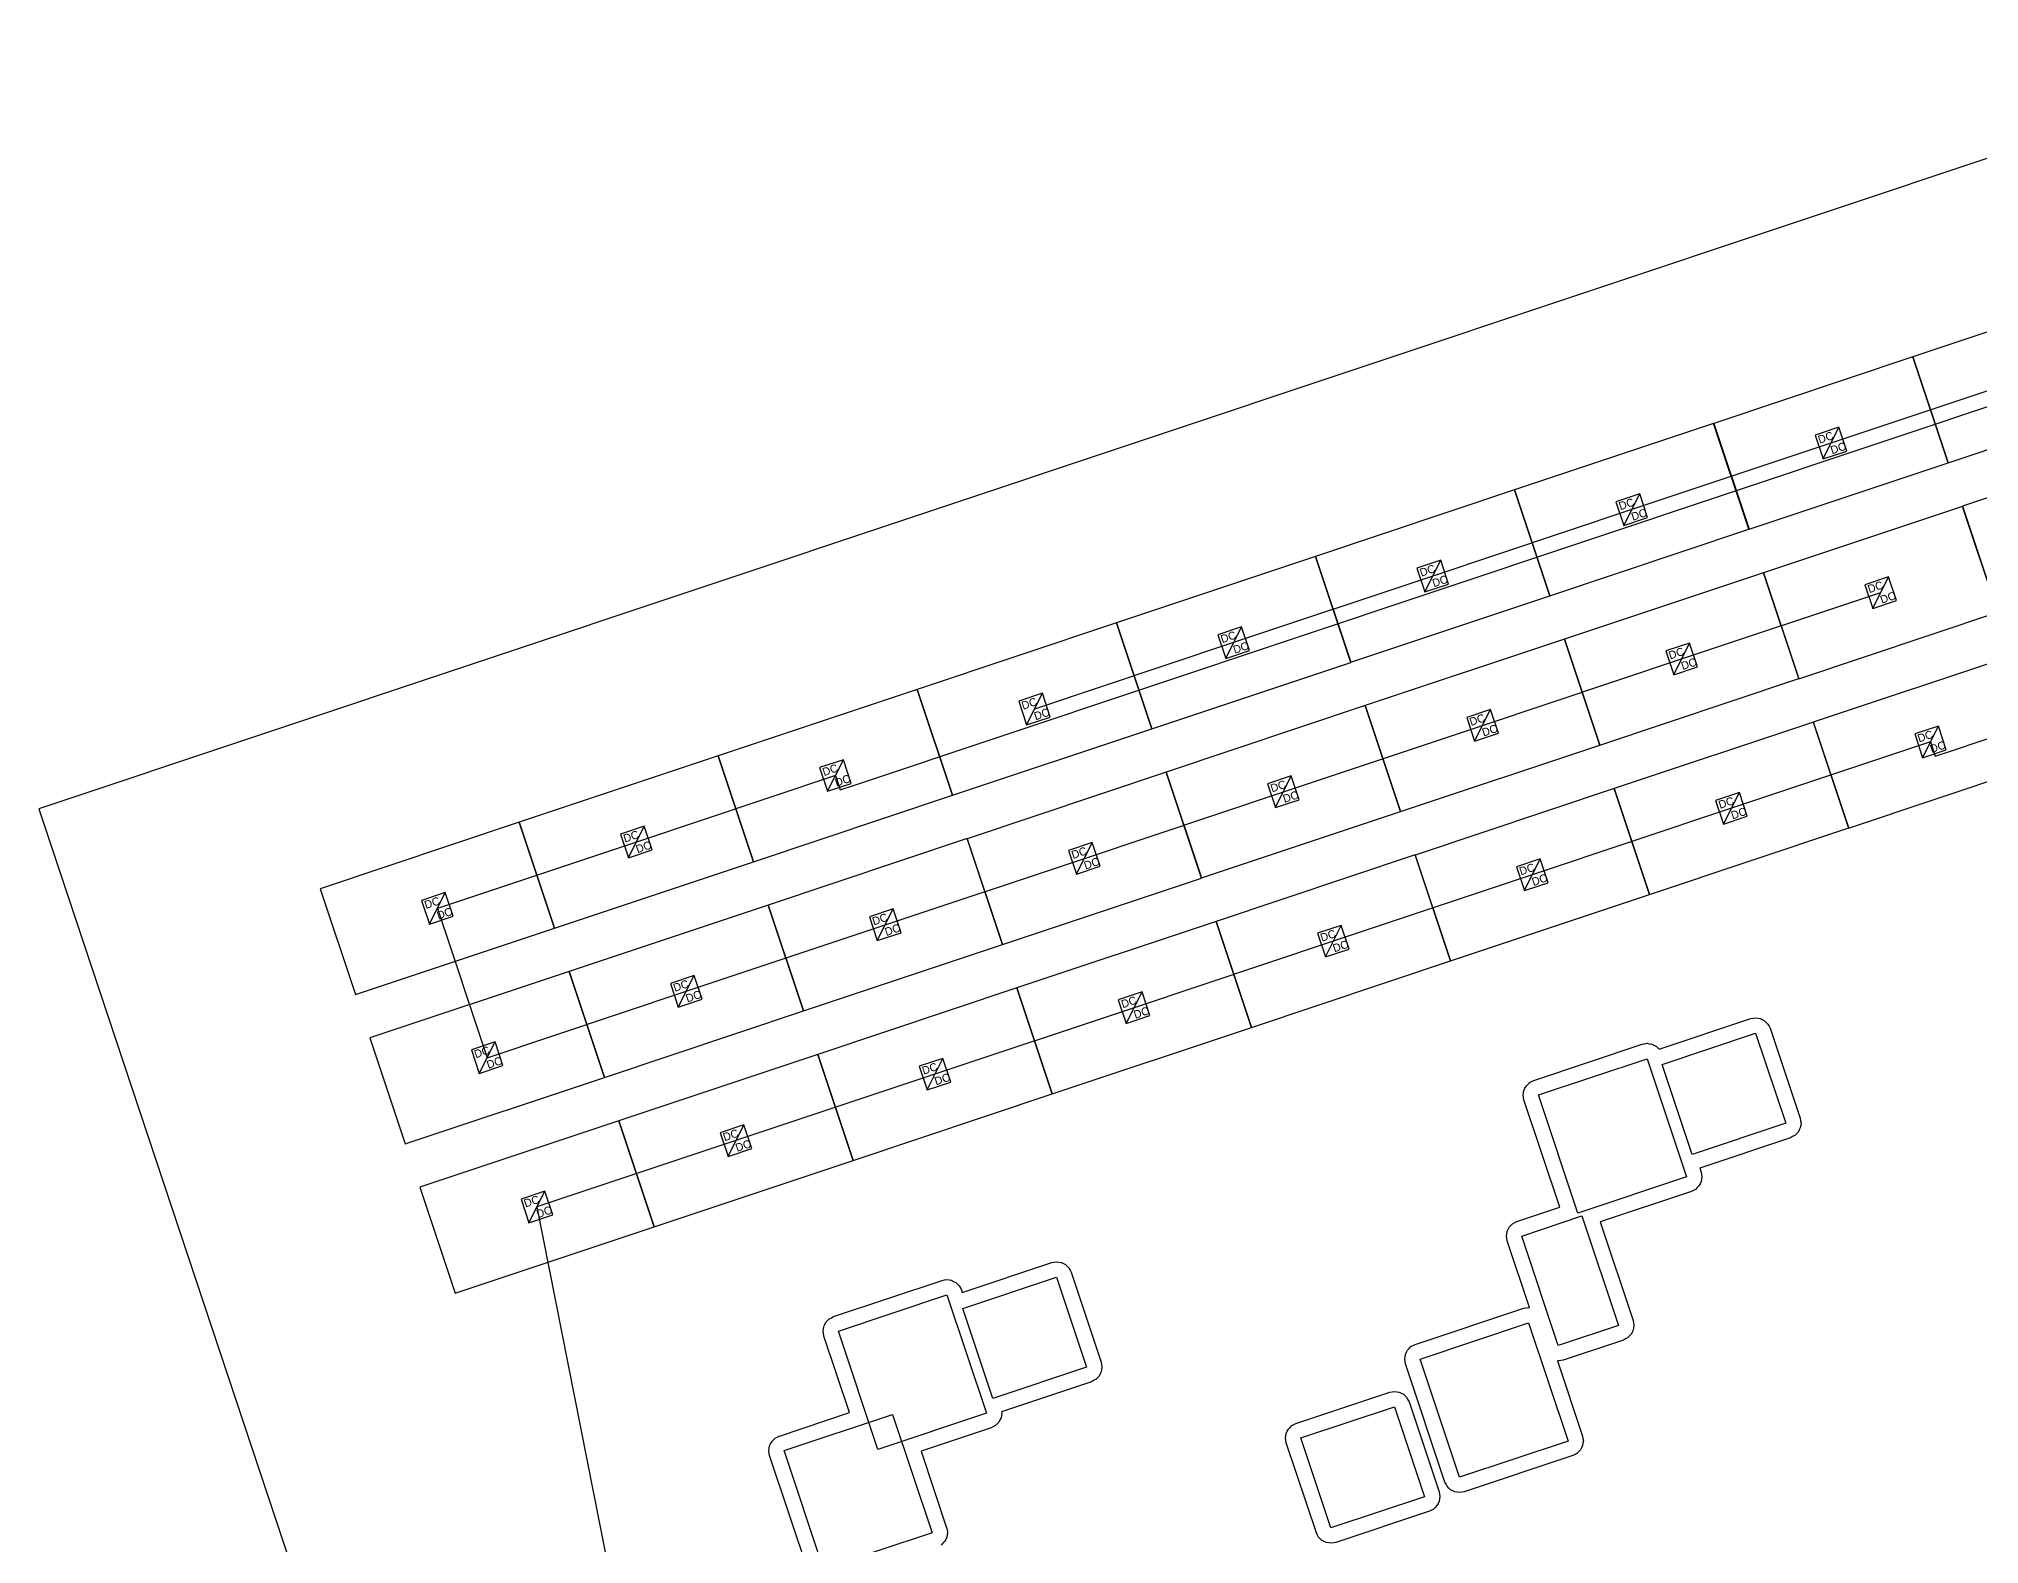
# Model space of a CAD drawing. Header units: feet. Extents: x -377 to 137, y -256 to 143.
# Drawn here: x -376.6 to -313, y 11.4 to 60.8 of the extents above; entities that cross this region are included whole.
import ezdxf

# ---------------------------------------------------------------- set-up
doc = ezdxf.new("R2010")
doc.units = ezdxf.units.FT
for name, color, linetype in [('Buildings', 7, 'CONTINUOUS'), ('Connections', 7, 'CONTINUOUS'), ('Modules', 7, 'CONTINUOUS'), ('Obstructions', 7, 'CONTINUOUS'), ('Setbacks', 7, 'CONTINUOUS'), ('Strings', 7, 'CONTINUOUS')]:
    doc.layers.add(name, color=color, linetype=linetype)

msp = doc.modelspace()

# ---------------------------------------------------------------- linework, layer by layer
at = {"layer": 'Buildings', "color": 252}
for p, q in [((-141.602, 113.945), (-376.619, 35.506)), ((-376.619, 35.506), (-357.301, -22.374))]:
    msp.add_line(p, q, dxfattribs=at)
at = {"layer": 'Connections', "color": 91}
for p, q in [((-349.869, 36.291), (-191.444, 89.168)), ((-313.952, 37.394), (-188.175, 79.374)), ((-314.575, 37.705), (-314.419, 37.239)), ((-314.419, 37.239), (-313.952, 37.394)), ((-350.491, 36.602), (-350.336, 36.136)), ((-350.336, 36.136), (-349.869, 36.291))]:
    msp.add_line(p, q, dxfattribs=at)
at = {"layer": 'Modules', "color": 254}
for p, q in [((-308.628, 52.503), (-315.157, 50.324)), ((-315.155, 50.326), (-321.684, 48.147)), ((-315.157, 50.324), (-313.998, 46.852)), ((-313.996, 46.854), (-315.155, 50.326)), ((-313.998, 46.852), (-307.469, 49.031)), ((-321.687, 48.146), (-328.216, 45.967)), ((-320.528, 44.674), (-321.687, 48.146)), ((-321.684, 48.147), (-320.525, 44.675)), ((-317.581, 48.02), (-318.359, 47.76)), ((-318.359, 47.76), (-318.099, 46.982)), ((-318.099, 46.982), (-317.581, 48.02)), ((-317.321, 47.242), (-317.581, 48.02)), ((-318.099, 46.982), (-317.321, 47.242)), ((-306.994, 47.609), (-313.523, 45.43)), ((-320.525, 44.675), (-313.996, 46.854)), ((-328.214, 45.966), (-334.743, 43.787)), ((-328.216, 45.967), (-327.057, 42.495)), ((-327.055, 42.493), (-328.214, 45.966)), ((-324.113, 45.839), (-324.891, 45.58)), ((-324.632, 44.801), (-324.113, 45.839)), ((-323.854, 45.061), (-324.113, 45.839)), ((-324.891, 45.58), (-324.632, 44.801)), ((-313.524, 45.425), (-320.053, 43.246)), ((-312.365, 41.953), (-313.524, 45.425)), ((-313.523, 45.43), (-312.364, 41.958)), ((-327.057, 42.495), (-320.528, 44.674)), ((-324.632, 44.801), (-323.854, 45.061)), ((-334.747, 43.785), (-341.276, 41.606)), ((-333.588, 40.313), (-334.747, 43.785)), ((-334.743, 43.787), (-333.584, 40.314)), ((-330.64, 43.659), (-331.418, 43.399)), ((-331.418, 43.399), (-331.158, 42.621)), ((-331.158, 42.621), (-330.64, 43.659)), ((-330.38, 42.881), (-330.64, 43.659)), ((-331.158, 42.621), (-330.38, 42.881)), ((-320.053, 43.252), (-326.583, 41.073)), ((-318.894, 39.78), (-320.053, 43.252)), ((-320.053, 43.246), (-318.894, 39.774)), ((-315.95, 43.118), (-316.728, 42.859)), ((-316.728, 42.859), (-316.468, 42.081)), ((-316.468, 42.081), (-315.95, 43.118)), ((-315.69, 42.34), (-315.95, 43.118)), ((-333.584, 40.314), (-327.055, 42.493)), ((-316.468, 42.081), (-315.69, 42.34)), ((-341.277, 41.605), (-347.806, 39.426)), ((-340.118, 38.133), (-341.277, 41.605)), ((-341.276, 41.606), (-340.117, 38.134)), ((-337.173, 41.478), (-337.951, 41.219)), ((-337.691, 40.441), (-337.173, 41.478)), ((-336.913, 40.7), (-337.173, 41.478)), ((-318.894, 39.774), (-312.365, 41.953)), ((-337.951, 41.219), (-337.691, 40.441)), ((-326.583, 41.072), (-333.112, 38.893)), ((-326.583, 41.073), (-325.424, 37.601)), ((-325.424, 37.599), (-326.583, 41.072)), ((-322.479, 40.945), (-323.257, 40.686)), ((-322.998, 39.908), (-322.479, 40.945)), ((-322.22, 40.167), (-322.479, 40.945)), ((-340.117, 38.134), (-333.588, 40.313)), ((-337.691, 40.441), (-336.913, 40.7)), ((-323.257, 40.686), (-322.998, 39.908)), ((-322.998, 39.908), (-322.22, 40.167)), ((-311.89, 40.531), (-318.419, 38.352)), ((-325.424, 37.601), (-318.894, 39.78)), ((-347.806, 39.428), (-354.335, 37.249)), ((-346.647, 35.956), (-347.806, 39.428)), ((-347.806, 39.426), (-346.647, 35.953)), ((-343.702, 39.298), (-344.48, 39.038)), ((-344.48, 39.038), (-344.221, 38.26)), ((-344.221, 38.26), (-343.702, 39.298)), ((-343.443, 38.52), (-343.702, 39.298)), ((-333.113, 38.895), (-339.642, 36.716)), ((-331.954, 35.423), (-333.113, 38.895)), ((-333.112, 38.893), (-331.953, 35.42)), ((-344.221, 38.26), (-343.443, 38.52)), ((-329.009, 38.765), (-329.787, 38.505)), ((-329.787, 38.505), (-329.527, 37.727)), ((-329.527, 37.727), (-329.009, 38.765)), ((-328.749, 37.987), (-329.009, 38.765)), ((-318.417, 38.355), (-324.946, 36.175)), ((-318.419, 38.352), (-317.26, 34.88)), ((-317.258, 34.882), (-318.417, 38.355)), ((-314.316, 38.224), (-315.094, 37.965)), ((-314.834, 37.187), (-314.316, 38.224)), ((-314.056, 37.446), (-314.316, 38.224)), ((-346.647, 35.953), (-340.118, 38.133)), ((-331.953, 35.42), (-325.424, 37.599)), ((-329.527, 37.727), (-328.749, 37.987)), ((-315.094, 37.965), (-314.834, 37.187)), ((-354.336, 37.248), (-360.865, 35.069)), ((-353.177, 33.776), (-354.336, 37.248)), ((-354.335, 37.249), (-353.176, 33.777)), ((-350.232, 37.121), (-351.01, 36.862)), ((-350.751, 36.084), (-350.232, 37.121)), ((-349.973, 36.343), (-350.232, 37.121)), ((-317.26, 34.88), (-310.731, 37.059)), ((-314.834, 37.187), (-314.056, 37.446)), ((-351.01, 36.862), (-350.751, 36.084)), ((-350.751, 36.084), (-349.973, 36.343)), ((-339.64, 36.711), (-346.169, 34.532)), ((-339.642, 36.716), (-338.483, 33.243)), ((-338.481, 33.239), (-339.64, 36.711)), ((-335.539, 36.588), (-336.317, 36.328)), ((-336.317, 36.328), (-336.057, 35.55)), ((-336.057, 35.55), (-335.539, 36.588)), ((-335.279, 35.81), (-335.539, 36.588)), ((-353.176, 33.777), (-346.647, 35.956)), ((-336.057, 35.55), (-335.279, 35.81)), ((-324.949, 36.174), (-331.478, 33.995)), ((-323.79, 32.702), (-324.949, 36.174)), ((-324.946, 36.175), (-323.787, 32.703)), ((-320.842, 36.048), (-321.621, 35.788)), ((-321.621, 35.788), (-321.361, 35.01)), ((-321.361, 35.01), (-320.842, 36.048)), ((-320.583, 35.27), (-320.842, 36.048)), ((-360.863, 35.071), (-367.392, 32.892)), ((-360.865, 35.069), (-359.706, 31.596)), ((-359.704, 31.599), (-360.863, 35.071)), ((-338.483, 33.243), (-331.954, 35.423)), ((-321.361, 35.01), (-320.583, 35.27)), ((-356.762, 34.941), (-357.54, 34.681)), ((-357.54, 34.681), (-357.28, 33.903)), ((-357.28, 33.903), (-356.762, 34.941)), ((-356.502, 34.163), (-356.762, 34.941)), ((-346.172, 34.534), (-352.702, 32.355)), ((-345.013, 31.062), (-346.172, 34.534)), ((-346.169, 34.532), (-345.01, 31.059)), ((-342.066, 34.404), (-342.844, 34.144)), ((-342.584, 33.366), (-342.066, 34.404)), ((-341.806, 33.626), (-342.066, 34.404)), ((-323.787, 32.703), (-317.258, 34.882)), ((-359.706, 31.596), (-353.177, 33.776)), ((-357.28, 33.903), (-356.502, 34.163)), ((-342.844, 34.144), (-342.584, 33.366)), ((-331.476, 33.997), (-338.005, 31.818)), ((-331.478, 33.995), (-330.319, 30.523)), ((-330.317, 30.525), (-331.476, 33.997)), ((-327.375, 33.867), (-328.153, 33.608)), ((-327.894, 32.83), (-327.375, 33.867)), ((-327.115, 33.089), (-327.375, 33.867)), ((-345.01, 31.059), (-338.481, 33.239)), ((-342.584, 33.366), (-341.806, 33.626)), ((-328.153, 33.608), (-327.894, 32.83)), ((-367.392, 32.892), (-366.233, 29.42)), ((-363.289, 32.764), (-364.067, 32.505)), ((-364.067, 32.505), (-363.807, 31.727)), ((-363.807, 31.727), (-363.289, 32.764)), ((-363.029, 31.986), (-363.289, 32.764)), ((-330.319, 30.523), (-323.79, 32.702)), ((-327.894, 32.83), (-327.115, 33.089)), ((-363.807, 31.727), (-363.029, 31.986)), ((-352.699, 32.354), (-359.228, 30.175)), ((-352.702, 32.355), (-351.543, 28.883)), ((-351.54, 28.882), (-352.699, 32.354)), ((-348.598, 32.227), (-349.376, 31.968)), ((-349.376, 31.968), (-349.117, 31.19)), ((-349.117, 31.19), (-348.598, 32.227)), ((-348.339, 31.449), (-348.598, 32.227)), ((-366.233, 29.42), (-359.704, 31.599)), ((-349.117, 31.19), (-348.339, 31.449)), ((-338.009, 31.817), (-344.538, 29.638)), ((-336.85, 28.345), (-338.009, 31.817)), ((-338.005, 31.818), (-336.846, 28.346)), ((-333.902, 31.69), (-334.68, 31.431)), ((-334.68, 31.431), (-334.42, 30.653)), ((-334.42, 30.653), (-333.902, 31.69)), ((-333.642, 30.912), (-333.902, 31.69)), ((-351.543, 28.883), (-345.013, 31.062)), ((-334.42, 30.653), (-333.642, 30.912)), ((-359.229, 30.177), (-365.758, 27.998)), ((-358.07, 26.705), (-359.229, 30.177)), ((-359.228, 30.175), (-358.069, 26.702)), ((-355.125, 30.047), (-355.903, 29.787)), ((-355.644, 29.009), (-355.125, 30.047)), ((-354.865, 29.269), (-355.125, 30.047)), ((-336.846, 28.346), (-330.317, 30.525)), ((-355.903, 29.787), (-355.644, 29.009)), ((-344.541, 29.637), (-351.071, 27.458)), ((-343.382, 26.164), (-344.541, 29.637)), ((-344.538, 29.638), (-343.379, 26.165)), ((-340.435, 29.51), (-341.213, 29.25)), ((-340.953, 28.472), (-340.435, 29.51)), ((-340.175, 28.732), (-340.435, 29.51)), ((-358.069, 26.702), (-351.54, 28.882)), ((-355.644, 29.009), (-354.865, 29.269)), ((-341.213, 29.25), (-340.953, 28.472)), ((-340.953, 28.472), (-340.175, 28.732)), ((-343.379, 26.165), (-336.85, 28.345)), ((-365.758, 27.998), (-364.599, 24.526)), ((-361.655, 27.87), (-362.433, 27.611)), ((-362.433, 27.611), (-362.173, 26.833)), ((-362.173, 26.833), (-361.655, 27.87)), ((-361.395, 27.092), (-361.655, 27.87)), ((-351.068, 27.456), (-357.597, 25.277)), ((-351.071, 27.458), (-349.912, 23.985)), ((-349.909, 23.984), (-351.068, 27.456)), ((-362.173, 26.833), (-361.395, 27.092)), ((-346.967, 27.33), (-347.745, 27.07)), ((-347.745, 27.07), (-347.486, 26.292)), ((-347.486, 26.292), (-346.967, 27.33)), ((-346.708, 26.552), (-346.967, 27.33)), ((-364.599, 24.526), (-358.07, 26.705)), ((-349.912, 23.985), (-343.382, 26.164)), ((-347.486, 26.292), (-346.708, 26.552)), ((-357.598, 25.283), (-364.127, 23.104)), ((-356.439, 21.811), (-357.598, 25.283)), ((-357.597, 25.277), (-356.438, 21.805)), ((-353.494, 25.149), (-354.272, 24.89)), ((-354.272, 24.89), (-354.013, 24.112)), ((-354.013, 24.112), (-353.494, 25.149)), ((-353.235, 24.371), (-353.494, 25.149)), ((-354.013, 24.112), (-353.235, 24.371)), ((-356.438, 21.805), (-349.909, 23.984)), ((-364.127, 23.104), (-362.968, 19.632)), ((-360.024, 22.976), (-360.802, 22.717)), ((-360.542, 21.939), (-360.024, 22.976)), ((-359.764, 22.198), (-360.024, 22.976)), ((-360.802, 22.717), (-360.542, 21.939)), ((-362.968, 19.632), (-356.439, 21.811)), ((-360.542, 21.939), (-359.764, 22.198))]:
    msp.add_line(p, q, dxfattribs=at)
at = {"layer": 'Obstructions', "color": 252}
for p, q in [((-323.38, 27.129), (-320.311, 28.155)), ((-320.311, 28.155), (-319.325, 25.204)), ((-327.43, 26.128), (-323.871, 27.319)), ((-323.871, 27.319), (-322.578, 23.44)), ((-322.397, 24.178), (-323.38, 27.129)), ((-326.138, 22.253), (-327.43, 26.128)), ((-319.325, 25.204), (-322.397, 24.178)), ((-322.578, 23.44), (-326.138, 22.253)), ((-327.982, 21.504), (-326.006, 22.165)), ((-326.006, 22.165), (-324.807, 18.572)), ((-326.782, 17.914), (-327.982, 21.504)), ((-346.31, 19.13), (-343.238, 20.157)), ((-343.238, 20.157), (-342.255, 17.206)), ((-350.392, 18.385), (-346.836, 19.572)), ((-346.836, 19.572), (-345.54, 15.697)), ((-345.324, 16.179), (-346.31, 19.13)), ((-331.316, 17.472), (-327.757, 18.659)), ((-327.757, 18.659), (-326.464, 14.784)), ((-324.807, 18.572), (-326.782, 17.914)), ((-349.1, 14.507), (-350.392, 18.385)), ((-342.255, 17.206), (-345.324, 16.179)), ((-330.024, 13.597), (-331.316, 17.472)), ((-352.172, 14.47), (-348.615, 15.657)), ((-345.54, 15.697), (-349.1, 14.507)), ((-348.615, 15.657), (-347.32, 11.778)), ((-335.226, 14.883), (-332.154, 15.909)), ((-332.154, 15.909), (-331.171, 12.958)), ((-334.24, 11.932), (-335.226, 14.883)), ((-326.464, 14.784), (-330.024, 13.597)), ((-350.879, 10.591), (-352.172, 14.47)), ((-331.171, 12.958), (-334.24, 11.932)), ((-347.32, 11.778), (-350.879, 10.591))]:
    msp.add_line(p, q, dxfattribs=at)
at = {"layer": 'Setbacks', "color": 2}
for p, q in [((-320.47, 28.632), (-320.393, 28.645)), ((-320.393, 28.645), (-320.316, 28.658)), ((-320.316, 28.658), (-320.315, 28.658)), ((-320.315, 28.658), (-320.315, 28.658)), ((-320.315, 28.658), (-320.315, 28.658)), ((-320.315, 28.658), (-320.315, 28.658)), ((-320.315, 28.658), (-320.238, 28.647)), ((-320.238, 28.647), (-320.16, 28.635)), ((-323.476, 27.627), (-320.471, 28.632)), ((-320.471, 28.632), (-320.471, 28.632)), ((-320.471, 28.632), (-320.47, 28.632)), ((-320.47, 28.632), (-320.47, 28.632)), ((-320.16, 28.635), (-320.16, 28.635)), ((-320.16, 28.635), (-320.159, 28.635)), ((-320.159, 28.635), (-320.159, 28.635)), ((-320.159, 28.635), (-320.159, 28.635)), ((-320.159, 28.635), (-320.09, 28.6)), ((-320.09, 28.6), (-320.019, 28.565)), ((-320.019, 28.565), (-320.019, 28.565)), ((-320.019, 28.565), (-320.019, 28.565)), ((-320.019, 28.565), (-320.019, 28.565)), ((-320.019, 28.565), (-320.018, 28.564)), ((-320.018, 28.564), (-319.963, 28.51)), ((-319.963, 28.51), (-319.907, 28.455)), ((-319.907, 28.455), (-319.906, 28.454)), ((-319.906, 28.454), (-319.906, 28.454)), ((-319.906, 28.454), (-319.906, 28.454)), ((-319.906, 28.454), (-319.906, 28.454)), ((-319.906, 28.454), (-319.87, 28.385)), ((-319.87, 28.385), (-319.834, 28.315)), ((-319.834, 28.315), (-319.834, 28.315)), ((-319.834, 28.315), (-319.834, 28.314)), ((-319.834, 28.314), (-319.834, 28.314)), ((-319.834, 28.314), (-318.847, 25.363)), ((-327.59, 26.605), (-324.03, 27.796)), ((-324.03, 27.796), (-324.03, 27.796)), ((-324.03, 27.796), (-324.03, 27.796)), ((-324.03, 27.796), (-324.029, 27.796)), ((-324.029, 27.796), (-323.952, 27.809)), ((-323.952, 27.809), (-323.875, 27.822)), ((-323.875, 27.822), (-323.875, 27.822)), ((-323.875, 27.822), (-323.875, 27.822)), ((-323.875, 27.822), (-323.874, 27.822)), ((-323.874, 27.822), (-323.874, 27.822)), ((-323.874, 27.822), (-323.797, 27.81)), ((-323.797, 27.81), (-323.72, 27.799)), ((-323.72, 27.799), (-323.719, 27.799)), ((-323.719, 27.799), (-323.719, 27.798)), ((-323.719, 27.798), (-323.719, 27.798)), ((-323.719, 27.798), (-323.718, 27.798)), ((-323.718, 27.798), (-323.648, 27.763)), ((-323.648, 27.763), (-323.579, 27.729)), ((-323.579, 27.729), (-323.578, 27.728)), ((-323.578, 27.728), (-323.578, 27.728)), ((-323.578, 27.728), (-323.578, 27.728)), ((-323.578, 27.728), (-323.577, 27.728)), ((-323.577, 27.728), (-323.522, 27.673)), ((-323.522, 27.673), (-323.476, 27.627)), ((-327.933, 26.125), (-327.922, 26.202)), ((-327.933, 26.124), (-327.933, 26.125)), ((-327.933, 26.123), (-327.933, 26.124)), ((-327.933, 26.124), (-327.933, 26.124)), ((-327.933, 26.124), (-327.933, 26.124)), ((-327.92, 26.046), (-327.933, 26.123)), ((-327.922, 26.202), (-327.91, 26.279)), ((-327.91, 26.28), (-327.875, 26.35)), ((-327.91, 26.279), (-327.91, 26.28)), ((-327.91, 26.28), (-327.91, 26.28)), ((-327.91, 26.28), (-327.91, 26.28)), ((-327.91, 26.279), (-327.91, 26.279)), ((-327.875, 26.35), (-327.84, 26.42)), ((-327.84, 26.42), (-327.84, 26.421)), ((-327.84, 26.421), (-327.839, 26.421)), ((-327.84, 26.42), (-327.84, 26.42)), ((-327.84, 26.42), (-327.84, 26.42)), ((-327.839, 26.421), (-327.785, 26.477)), ((-327.785, 26.477), (-327.73, 26.532)), ((-327.73, 26.532), (-327.729, 26.533)), ((-327.729, 26.533), (-327.659, 26.569)), ((-327.729, 26.533), (-327.729, 26.533)), ((-327.729, 26.533), (-327.729, 26.533)), ((-327.729, 26.533), (-327.729, 26.533)), ((-327.659, 26.569), (-327.59, 26.605)), ((-327.59, 26.605), (-327.59, 26.605)), ((-327.908, 25.969), (-327.92, 26.046)), ((-326.735, 22.452), (-327.908, 25.969)), ((-327.908, 25.969), (-327.908, 25.969)), ((-318.97, 24.856), (-319.025, 24.8)), ((-318.916, 24.911), (-318.97, 24.856)), ((-318.915, 24.911), (-318.916, 24.911)), ((-318.879, 24.983), (-318.915, 24.912)), ((-318.915, 24.912), (-318.915, 24.912)), ((-318.915, 24.912), (-318.915, 24.911)), ((-318.915, 24.911), (-318.915, 24.911)), ((-318.845, 25.052), (-318.879, 24.983)), ((-318.847, 25.363), (-318.847, 25.363)), ((-318.847, 25.363), (-318.847, 25.363)), ((-318.847, 25.363), (-318.835, 25.286)), ((-318.833, 25.131), (-318.845, 25.053)), ((-318.845, 25.053), (-318.845, 25.052)), ((-318.845, 25.052), (-318.845, 25.052)), ((-318.845, 25.052), (-318.845, 25.052)), ((-318.845, 25.052), (-318.845, 25.052)), ((-318.835, 25.286), (-318.822, 25.209)), ((-318.822, 25.208), (-318.833, 25.131)), ((-318.822, 25.209), (-318.822, 25.208)), ((-318.822, 25.208), (-318.822, 25.208)), ((-318.822, 25.208), (-318.822, 25.208)), ((-318.822, 25.208), (-318.822, 25.208)), ((-319.165, 24.727), (-322.145, 23.731)), ((-319.096, 24.763), (-319.165, 24.727)), ((-319.165, 24.727), (-319.165, 24.727)), ((-319.165, 24.727), (-319.165, 24.727)), ((-319.165, 24.727), (-319.165, 24.727)), ((-319.026, 24.799), (-319.096, 24.763)), ((-319.025, 24.8), (-319.026, 24.799)), ((-319.026, 24.799), (-319.026, 24.799)), ((-319.026, 24.799), (-319.026, 24.799)), ((-322.145, 23.731), (-322.101, 23.599)), ((-322.101, 23.599), (-322.1, 23.599)), ((-322.1, 23.599), (-322.088, 23.521)), ((-322.419, 22.962), (-325.409, 21.965)), ((-322.418, 22.963), (-322.419, 22.962)), ((-322.419, 22.962), (-322.419, 22.962)), ((-322.419, 22.962), (-322.419, 22.962)), ((-322.35, 22.998), (-322.418, 22.963)), ((-322.28, 23.035), (-322.35, 22.998)), ((-322.279, 23.035), (-322.28, 23.035)), ((-322.224, 23.091), (-322.279, 23.035)), ((-322.279, 23.035), (-322.279, 23.035)), ((-322.279, 23.035), (-322.279, 23.035)), ((-322.279, 23.035), (-322.279, 23.035)), ((-322.169, 23.147), (-322.224, 23.091)), ((-322.168, 23.148), (-322.169, 23.147)), ((-322.169, 23.147), (-322.169, 23.147)), ((-322.169, 23.147), (-322.169, 23.147)), ((-322.169, 23.147), (-322.169, 23.147)), ((-322.133, 23.218), (-322.168, 23.148)), ((-322.098, 23.288), (-322.133, 23.218)), ((-322.086, 23.366), (-322.098, 23.289)), ((-322.098, 23.289), (-322.098, 23.288)), ((-322.098, 23.288), (-322.098, 23.288)), ((-322.098, 23.288), (-322.098, 23.288)), ((-322.098, 23.288), (-322.098, 23.288)), ((-322.088, 23.521), (-322.075, 23.444)), ((-322.075, 23.443), (-322.086, 23.366)), ((-322.075, 23.444), (-322.075, 23.444)), ((-322.075, 23.444), (-322.075, 23.444)), ((-322.075, 23.444), (-322.075, 23.444)), ((-322.075, 23.444), (-322.075, 23.443)), ((-328.141, 21.982), (-326.735, 22.452)), ((-328.473, 21.578), (-328.462, 21.655)), ((-328.462, 21.655), (-328.462, 21.656)), ((-328.462, 21.656), (-328.461, 21.656)), ((-328.461, 21.656), (-328.426, 21.727)), ((-328.461, 21.656), (-328.461, 21.656)), ((-328.461, 21.656), (-328.461, 21.656)), ((-328.426, 21.727), (-328.392, 21.796)), ((-328.392, 21.796), (-328.391, 21.796)), ((-328.391, 21.797), (-328.336, 21.853)), ((-328.391, 21.796), (-328.391, 21.797)), ((-328.391, 21.797), (-328.391, 21.797)), ((-328.391, 21.797), (-328.391, 21.797)), ((-328.336, 21.853), (-328.281, 21.908)), ((-328.281, 21.908), (-328.281, 21.909)), ((-328.281, 21.909), (-328.281, 21.909)), ((-328.281, 21.909), (-328.281, 21.909)), ((-328.281, 21.909), (-328.28, 21.909)), ((-328.28, 21.909), (-328.211, 21.945)), ((-328.211, 21.945), (-328.142, 21.981)), ((-328.142, 21.981), (-328.141, 21.982)), ((-328.141, 21.982), (-328.141, 21.982)), ((-328.141, 21.982), (-328.141, 21.982)), ((-325.409, 21.965), (-324.33, 18.731)), ((-328.485, 21.501), (-328.473, 21.578)), ((-328.485, 21.5), (-328.485, 21.501)), ((-328.485, 21.499), (-328.485, 21.5)), ((-328.485, 21.5), (-328.485, 21.5)), ((-328.485, 21.5), (-328.485, 21.5)), ((-328.472, 21.422), (-328.485, 21.499)), ((-328.459, 21.345), (-328.472, 21.422)), ((-327.728, 19.158), (-328.459, 21.345)), ((-328.459, 21.345), (-328.459, 21.345)), ((-328.459, 21.345), (-328.459, 21.345)), ((-328.459, 21.345), (-328.459, 21.345)), ((-346.332, 19.654), (-343.398, 20.634)), ((-343.398, 20.634), (-343.397, 20.634)), ((-343.397, 20.634), (-343.32, 20.647)), ((-343.397, 20.634), (-343.397, 20.634)), ((-343.397, 20.634), (-343.397, 20.634)), ((-343.32, 20.647), (-343.243, 20.66)), ((-343.243, 20.66), (-343.242, 20.66)), ((-343.242, 20.66), (-343.242, 20.66)), ((-343.242, 20.66), (-343.242, 20.66)), ((-343.242, 20.66), (-343.241, 20.66)), ((-343.241, 20.66), (-343.164, 20.648)), ((-343.164, 20.648), (-343.087, 20.637)), ((-343.087, 20.637), (-343.086, 20.636)), ((-343.086, 20.636), (-343.086, 20.636)), ((-343.086, 20.636), (-343.086, 20.636)), ((-343.086, 20.636), (-343.086, 20.636)), ((-343.086, 20.636), (-343.016, 20.601)), ((-343.016, 20.601), (-342.946, 20.566)), ((-342.946, 20.566), (-342.946, 20.566)), ((-342.946, 20.566), (-342.945, 20.566)), ((-342.945, 20.566), (-342.945, 20.566)), ((-342.945, 20.566), (-342.945, 20.566)), ((-342.945, 20.566), (-342.889, 20.511)), ((-342.889, 20.511), (-342.834, 20.456)), ((-342.834, 20.456), (-342.833, 20.456)), ((-342.833, 20.456), (-342.833, 20.456)), ((-342.833, 20.456), (-342.833, 20.455)), ((-342.833, 20.455), (-342.833, 20.455)), ((-342.833, 20.455), (-342.797, 20.386)), ((-342.797, 20.386), (-342.761, 20.316)), ((-350.551, 18.863), (-346.995, 20.05)), ((-346.995, 20.05), (-346.994, 20.05)), ((-346.994, 20.05), (-346.917, 20.063)), ((-346.917, 20.063), (-346.84, 20.075)), ((-346.84, 20.075), (-346.84, 20.075)), ((-346.84, 20.075), (-346.84, 20.075)), ((-346.84, 20.075), (-346.84, 20.075)), ((-346.84, 20.075), (-346.839, 20.075)), ((-346.839, 20.075), (-346.762, 20.064)), ((-346.762, 20.064), (-346.685, 20.052)), ((-346.685, 20.052), (-346.684, 20.052)), ((-346.684, 20.052), (-346.684, 20.052)), ((-346.684, 20.052), (-346.684, 20.052)), ((-346.684, 20.052), (-346.683, 20.052)), ((-346.683, 20.052), (-346.614, 20.017)), ((-346.614, 20.017), (-346.544, 19.982)), ((-346.544, 19.982), (-346.543, 19.982)), ((-346.543, 19.982), (-346.543, 19.982)), ((-346.543, 19.982), (-346.543, 19.982)), ((-346.543, 19.982), (-346.543, 19.981)), ((-346.543, 19.981), (-346.487, 19.926)), ((-346.487, 19.926), (-346.431, 19.872)), ((-346.431, 19.872), (-346.431, 19.871)), ((-346.431, 19.871), (-346.431, 19.871)), ((-346.431, 19.871), (-346.431, 19.871)), ((-346.431, 19.871), (-346.43, 19.871)), ((-346.43, 19.871), (-346.394, 19.801)), ((-346.394, 19.801), (-346.358, 19.732)), ((-346.358, 19.732), (-346.358, 19.732)), ((-346.358, 19.732), (-346.332, 19.654)), ((-342.761, 20.316), (-342.761, 20.316)), ((-342.761, 20.316), (-342.761, 20.316)), ((-342.761, 20.316), (-342.761, 20.316)), ((-342.761, 20.316), (-341.777, 17.365)), ((-331.476, 17.95), (-327.916, 19.137)), ((-327.916, 19.137), (-327.84, 19.149)), ((-327.916, 19.137), (-327.916, 19.137)), ((-327.916, 19.137), (-327.916, 19.137)), ((-327.916, 19.137), (-327.916, 19.137)), ((-327.916, 19.137), (-327.916, 19.137)), ((-327.84, 19.149), (-327.761, 19.162)), ((-327.761, 19.162), (-327.761, 19.162)), ((-327.761, 19.162), (-327.761, 19.162)), ((-327.761, 19.162), (-327.76, 19.162)), ((-327.76, 19.162), (-327.728, 19.158)), ((-350.895, 18.382), (-350.884, 18.459)), ((-350.884, 18.459), (-350.872, 18.536)), ((-350.872, 18.538), (-350.837, 18.607)), ((-350.872, 18.537), (-350.872, 18.538)), ((-350.872, 18.536), (-350.872, 18.537)), ((-350.872, 18.537), (-350.872, 18.537)), ((-350.872, 18.537), (-350.872, 18.537)), ((-350.837, 18.607), (-350.802, 18.677)), ((-350.802, 18.677), (-350.802, 18.678)), ((-350.802, 18.678), (-350.802, 18.678)), ((-350.802, 18.678), (-350.802, 18.678)), ((-350.802, 18.678), (-350.801, 18.678)), ((-350.801, 18.678), (-350.747, 18.734)), ((-350.747, 18.734), (-350.692, 18.79)), ((-350.692, 18.79), (-350.691, 18.79)), ((-350.691, 18.79), (-350.621, 18.826)), ((-350.691, 18.79), (-350.691, 18.79)), ((-350.691, 18.79), (-350.691, 18.79)), ((-350.691, 18.79), (-350.691, 18.79)), ((-350.621, 18.826), (-350.552, 18.862)), ((-350.552, 18.862), (-350.552, 18.863)), ((-350.552, 18.863), (-350.551, 18.863)), ((-324.33, 18.731), (-324.33, 18.731)), ((-324.33, 18.731), (-324.33, 18.73)), ((-324.33, 18.73), (-324.329, 18.73)), ((-324.329, 18.73), (-324.317, 18.653)), ((-324.316, 18.497), (-324.327, 18.42)), ((-324.317, 18.653), (-324.304, 18.576)), ((-324.304, 18.575), (-324.316, 18.497)), ((-324.304, 18.576), (-324.304, 18.575)), ((-324.304, 18.575), (-324.304, 18.575)), ((-324.304, 18.575), (-324.304, 18.575)), ((-324.304, 18.575), (-324.304, 18.575)), ((-350.895, 18.381), (-350.895, 18.382)), ((-350.883, 18.304), (-350.895, 18.381)), ((-350.895, 18.381), (-350.895, 18.381)), ((-350.895, 18.381), (-350.895, 18.381)), ((-350.895, 18.381), (-350.895, 18.381)), ((-350.87, 18.227), (-350.883, 18.304)), ((-350.87, 18.226), (-350.87, 18.227)), ((-350.033, 15.715), (-350.87, 18.226)), ((-331.726, 17.765), (-331.671, 17.821)), ((-331.671, 17.821), (-331.616, 17.877)), ((-331.616, 17.877), (-331.615, 17.877)), ((-331.615, 17.877), (-331.545, 17.914)), ((-331.615, 17.877), (-331.615, 17.877)), ((-331.615, 17.877), (-331.615, 17.877)), ((-331.545, 17.914), (-331.476, 17.949)), ((-331.476, 17.949), (-331.476, 17.95)), ((-331.476, 17.95), (-331.476, 17.95)), ((-331.476, 17.95), (-331.476, 17.95)), ((-324.648, 18.094), (-326.623, 17.437)), ((-324.647, 18.094), (-324.648, 18.094)), ((-324.648, 18.094), (-324.648, 18.094)), ((-324.648, 18.094), (-324.648, 18.094)), ((-324.578, 18.13), (-324.647, 18.094)), ((-324.509, 18.166), (-324.578, 18.13)), ((-324.508, 18.166), (-324.509, 18.166)), ((-324.453, 18.223), (-324.508, 18.167)), ((-324.508, 18.167), (-324.508, 18.167)), ((-324.508, 18.167), (-324.508, 18.167)), ((-324.508, 18.167), (-324.508, 18.166)), ((-324.398, 18.278), (-324.453, 18.223)), ((-324.397, 18.279), (-324.398, 18.279)), ((-324.398, 18.279), (-324.398, 18.279)), ((-324.398, 18.279), (-324.398, 18.279)), ((-324.398, 18.279), (-324.398, 18.278)), ((-324.363, 18.349), (-324.397, 18.279)), ((-324.328, 18.419), (-324.363, 18.349)), ((-324.327, 18.419), (-324.328, 18.419)), ((-324.327, 18.42), (-324.327, 18.42)), ((-324.327, 18.42), (-324.327, 18.42)), ((-324.327, 18.42), (-324.327, 18.419)), ((-341.777, 17.365), (-341.777, 17.364)), ((-341.777, 17.364), (-341.764, 17.287)), ((-341.764, 17.287), (-341.752, 17.21)), ((-341.752, 17.209), (-341.763, 17.132)), ((-341.752, 17.21), (-341.752, 17.21)), ((-341.752, 17.21), (-341.752, 17.21)), ((-341.752, 17.21), (-341.752, 17.209)), ((-341.752, 17.209), (-341.752, 17.209)), ((-331.82, 17.469), (-331.808, 17.546)), ((-331.82, 17.468), (-331.82, 17.469)), ((-331.807, 17.391), (-331.82, 17.468)), ((-331.82, 17.468), (-331.82, 17.468)), ((-331.82, 17.468), (-331.82, 17.468)), ((-331.808, 17.546), (-331.796, 17.623)), ((-331.794, 17.313), (-331.807, 17.391)), ((-331.796, 17.625), (-331.761, 17.694)), ((-331.796, 17.624), (-331.796, 17.625)), ((-331.796, 17.623), (-331.796, 17.624)), ((-331.796, 17.624), (-331.796, 17.624)), ((-330.501, 13.438), (-331.794, 17.313)), ((-331.794, 17.313), (-331.794, 17.313)), ((-331.794, 17.313), (-331.794, 17.313)), ((-331.761, 17.694), (-331.726, 17.764)), ((-331.726, 17.764), (-331.726, 17.765)), ((-331.726, 17.765), (-331.726, 17.765)), ((-331.726, 17.765), (-331.726, 17.765)), ((-326.779, 17.411), (-326.812, 17.416)), ((-326.812, 17.416), (-325.987, 14.943)), ((-326.778, 17.411), (-326.779, 17.411)), ((-326.779, 17.411), (-326.779, 17.411)), ((-326.779, 17.411), (-326.779, 17.411)), ((-326.701, 17.424), (-326.778, 17.411)), ((-326.778, 17.411), (-326.778, 17.411)), ((-326.624, 17.436), (-326.701, 17.424)), ((-326.623, 17.437), (-326.624, 17.436)), ((-342.095, 16.728), (-345.044, 15.742)), ((-342.026, 16.764), (-342.095, 16.728)), ((-342.095, 16.728), (-342.095, 16.728)), ((-341.956, 16.8), (-342.026, 16.764)), ((-341.955, 16.801), (-341.956, 16.801)), ((-341.956, 16.801), (-341.956, 16.801)), ((-341.956, 16.801), (-341.956, 16.801)), ((-341.956, 16.801), (-341.956, 16.8)), ((-341.901, 16.857), (-341.955, 16.801)), ((-341.846, 16.912), (-341.901, 16.857)), ((-341.845, 16.913), (-341.846, 16.912)), ((-341.81, 16.983), (-341.845, 16.914)), ((-341.845, 16.914), (-341.845, 16.913)), ((-341.845, 16.913), (-341.845, 16.913)), ((-341.845, 16.913), (-341.845, 16.913)), ((-341.775, 17.053), (-341.81, 16.983)), ((-341.763, 17.132), (-341.775, 17.055)), ((-341.775, 17.055), (-341.775, 17.054)), ((-341.775, 17.054), (-341.775, 17.054)), ((-341.775, 17.054), (-341.775, 17.054)), ((-341.775, 17.054), (-341.775, 17.053)), ((-335.386, 15.36), (-332.313, 16.386)), ((-332.313, 16.386), (-332.313, 16.387)), ((-332.313, 16.387), (-332.312, 16.387)), ((-332.313, 16.386), (-332.313, 16.386)), ((-332.312, 16.387), (-332.235, 16.399)), ((-332.235, 16.399), (-332.158, 16.412)), ((-332.158, 16.412), (-332.158, 16.412)), ((-332.158, 16.412), (-332.158, 16.412)), ((-332.158, 16.412), (-332.158, 16.412)), ((-332.158, 16.412), (-332.157, 16.412)), ((-332.157, 16.412), (-332.08, 16.401)), ((-332.08, 16.401), (-332.003, 16.389)), ((-332.003, 16.389), (-332.002, 16.389)), ((-332.002, 16.389), (-332.002, 16.389)), ((-332.002, 16.389), (-332.002, 16.389)), ((-332.002, 16.389), (-332.001, 16.389)), ((-332.001, 16.389), (-331.931, 16.354)), ((-331.931, 16.354), (-331.862, 16.319)), ((-331.862, 16.319), (-331.861, 16.319)), ((-331.861, 16.319), (-331.861, 16.319)), ((-331.861, 16.319), (-331.861, 16.318)), ((-331.861, 16.318), (-331.861, 16.318)), ((-331.861, 16.318), (-331.805, 16.263)), ((-331.805, 16.263), (-331.749, 16.209)), ((-331.749, 16.209), (-331.749, 16.208)), ((-331.749, 16.208), (-331.749, 16.208)), ((-331.749, 16.208), (-331.749, 16.208)), ((-331.749, 16.208), (-331.749, 16.207)), ((-331.749, 16.207), (-331.713, 16.138)), ((-331.713, 16.138), (-331.677, 16.069)), ((-331.677, 16.069), (-331.676, 16.069)), ((-331.676, 16.069), (-331.676, 16.068)), ((-331.676, 16.068), (-331.676, 16.068)), ((-331.676, 16.068), (-330.693, 13.117)), ((-352.331, 14.947), (-350.033, 15.715)), ((-345.241, 15.292), (-345.311, 15.256)), ((-345.24, 15.293), (-345.241, 15.293)), ((-345.241, 15.293), (-345.241, 15.293)), ((-345.241, 15.293), (-345.241, 15.293)), ((-345.241, 15.293), (-345.241, 15.292)), ((-345.186, 15.349), (-345.24, 15.293)), ((-345.131, 15.404), (-345.186, 15.349)), ((-345.13, 15.405), (-345.131, 15.404)), ((-345.095, 15.475), (-345.13, 15.405)), ((-345.13, 15.405), (-345.13, 15.405)), ((-345.13, 15.405), (-345.13, 15.405)), ((-345.13, 15.405), (-345.13, 15.405)), ((-345.06, 15.545), (-345.095, 15.475)), ((-345.048, 15.624), (-345.06, 15.546)), ((-345.06, 15.546), (-345.06, 15.546)), ((-345.06, 15.546), (-345.06, 15.546)), ((-345.06, 15.546), (-345.06, 15.546)), ((-345.06, 15.546), (-345.06, 15.545)), ((-345.037, 15.701), (-345.048, 15.624)), ((-345.044, 15.742), (-345.037, 15.702)), ((-345.037, 15.702), (-345.037, 15.702)), ((-345.037, 15.702), (-345.037, 15.702)), ((-345.037, 15.702), (-345.037, 15.701)), ((-345.037, 15.701), (-345.037, 15.701)), ((-335.581, 15.231), (-335.526, 15.287)), ((-335.526, 15.287), (-335.525, 15.287)), ((-335.525, 15.288), (-335.455, 15.324)), ((-335.525, 15.287), (-335.525, 15.288)), ((-335.525, 15.287), (-335.525, 15.287)), ((-335.525, 15.287), (-335.525, 15.287)), ((-335.455, 15.324), (-335.386, 15.36)), ((-335.386, 15.36), (-335.386, 15.36)), ((-335.386, 15.36), (-335.386, 15.36)), ((-352.652, 14.622), (-352.617, 14.692)), ((-352.617, 14.692), (-352.582, 14.762)), ((-352.582, 14.762), (-352.581, 14.763)), ((-352.581, 14.763), (-352.526, 14.819)), ((-352.581, 14.763), (-352.581, 14.763)), ((-352.581, 14.763), (-352.581, 14.763)), ((-352.581, 14.763), (-352.581, 14.763)), ((-352.526, 14.819), (-352.471, 14.875)), ((-352.471, 14.875), (-352.471, 14.875)), ((-352.471, 14.875), (-352.471, 14.875)), ((-352.471, 14.875), (-352.471, 14.875)), ((-352.471, 14.875), (-352.47, 14.875)), ((-352.47, 14.875), (-352.401, 14.911)), ((-352.401, 14.911), (-352.332, 14.947)), ((-352.332, 14.947), (-352.331, 14.947)), ((-345.381, 15.22), (-347.682, 14.45)), ((-345.38, 15.22), (-345.381, 15.22)), ((-345.381, 15.22), (-345.381, 15.22)), ((-345.381, 15.22), (-345.381, 15.22)), ((-345.311, 15.256), (-345.38, 15.22)), ((-345.38, 15.22), (-345.38, 15.22)), ((-335.729, 14.879), (-335.718, 14.958)), ((-335.729, 14.878), (-335.729, 14.879)), ((-335.729, 14.879), (-335.729, 14.879)), ((-335.729, 14.879), (-335.729, 14.879)), ((-335.717, 14.802), (-335.729, 14.878)), ((-335.718, 14.958), (-335.706, 15.034)), ((-335.704, 14.724), (-335.717, 14.802)), ((-335.706, 15.035), (-335.671, 15.105)), ((-335.706, 15.034), (-335.706, 15.035)), ((-335.706, 15.034), (-335.706, 15.034)), ((-335.706, 15.034), (-335.706, 15.034)), ((-335.703, 14.723), (-335.704, 14.724)), ((-334.717, 11.772), (-335.703, 14.723)), ((-335.703, 14.723), (-335.703, 14.723)), ((-335.671, 15.105), (-335.636, 15.175)), ((-335.636, 15.175), (-335.635, 15.176)), ((-335.636, 15.175), (-335.636, 15.175)), ((-335.636, 15.175), (-335.636, 15.175)), ((-335.636, 15.175), (-335.636, 15.175)), ((-335.635, 15.176), (-335.581, 15.231)), ((-325.987, 14.943), (-325.987, 14.943)), ((-325.987, 14.943), (-325.987, 14.943)), ((-325.987, 14.943), (-325.974, 14.866)), ((-325.973, 14.71), (-325.984, 14.633)), ((-325.974, 14.866), (-325.961, 14.789)), ((-325.961, 14.788), (-325.973, 14.71)), ((-325.961, 14.789), (-325.961, 14.788)), ((-325.961, 14.788), (-325.961, 14.788)), ((-325.961, 14.788), (-325.961, 14.788)), ((-352.675, 14.467), (-352.664, 14.544)), ((-352.675, 14.466), (-352.675, 14.467)), ((-352.675, 14.466), (-352.675, 14.466)), ((-352.662, 14.389), (-352.675, 14.466)), ((-352.675, 14.466), (-352.675, 14.466)), ((-352.675, 14.466), (-352.675, 14.466)), ((-352.664, 14.544), (-352.652, 14.621)), ((-352.65, 14.311), (-352.662, 14.389)), ((-352.652, 14.621), (-352.652, 14.622)), ((-352.652, 14.622), (-352.652, 14.622)), ((-352.652, 14.622), (-352.652, 14.622)), ((-352.652, 14.622), (-352.652, 14.622)), ((-352.649, 14.311), (-352.65, 14.311)), ((-351.357, 10.432), (-352.649, 14.311)), ((-347.682, 14.45), (-346.843, 11.938)), ((-326.305, 14.307), (-329.865, 13.12)), ((-326.236, 14.343), (-326.305, 14.307)), ((-326.305, 14.307), (-326.305, 14.307)), ((-326.305, 14.307), (-326.305, 14.307)), ((-326.305, 14.307), (-326.305, 14.307)), ((-326.166, 14.379), (-326.236, 14.343)), ((-326.165, 14.379), (-326.166, 14.379)), ((-326.11, 14.435), (-326.165, 14.38)), ((-326.165, 14.38), (-326.165, 14.379)), ((-326.165, 14.379), (-326.165, 14.379)), ((-326.055, 14.491), (-326.11, 14.435)), ((-326.02, 14.561), (-326.055, 14.492)), ((-326.055, 14.492), (-326.055, 14.492)), ((-326.055, 14.492), (-326.055, 14.491)), ((-326.055, 14.491), (-326.055, 14.491)), ((-325.985, 14.632), (-326.02, 14.561)), ((-325.984, 14.633), (-325.985, 14.632)), ((-325.985, 14.632), (-325.985, 14.632)), ((-325.985, 14.632), (-325.985, 14.632)), ((-330.501, 13.437), (-330.501, 13.438)), ((-330.464, 13.366), (-330.501, 13.437)), ((-330.429, 13.299), (-330.464, 13.366)), ((-330.726, 12.736), (-330.761, 12.666)), ((-330.691, 12.806), (-330.726, 12.736)), ((-330.693, 13.117), (-330.693, 13.117)), ((-330.693, 13.117), (-330.68, 13.04)), ((-330.69, 12.807), (-330.691, 12.807)), ((-330.691, 12.807), (-330.691, 12.806)), ((-330.691, 12.806), (-330.691, 12.806)), ((-330.691, 12.806), (-330.691, 12.806)), ((-330.679, 12.884), (-330.69, 12.807)), ((-330.68, 13.04), (-330.667, 12.963)), ((-330.667, 12.961), (-330.679, 12.884)), ((-330.667, 12.963), (-330.667, 12.962)), ((-330.667, 12.962), (-330.667, 12.962)), ((-330.667, 12.962), (-330.667, 12.962)), ((-330.667, 12.962), (-330.667, 12.961)), ((-330.429, 13.298), (-330.429, 13.299)), ((-330.428, 13.298), (-330.429, 13.298)), ((-330.429, 13.298), (-330.429, 13.298)), ((-330.372, 13.242), (-330.428, 13.298)), ((-330.317, 13.188), (-330.372, 13.242)), ((-330.316, 13.187), (-330.317, 13.188)), ((-330.317, 13.188), (-330.317, 13.188)), ((-330.317, 13.188), (-330.317, 13.188)), ((-330.246, 13.152), (-330.316, 13.187)), ((-330.176, 13.118), (-330.246, 13.152)), ((-330.176, 13.117), (-330.176, 13.118)), ((-330.175, 13.117), (-330.176, 13.117)), ((-330.176, 13.117), (-330.176, 13.117)), ((-330.098, 13.106), (-330.175, 13.117)), ((-330.021, 13.094), (-330.098, 13.106)), ((-330.02, 13.094), (-330.021, 13.094)), ((-330.019, 13.094), (-330.02, 13.094)), ((-330.02, 13.094), (-330.02, 13.094)), ((-329.942, 13.107), (-330.019, 13.094)), ((-329.865, 13.12), (-329.942, 13.107)), ((-329.865, 13.12), (-329.865, 13.12)), ((-329.865, 13.12), (-329.865, 13.12)), ((-331.011, 12.481), (-334.08, 11.454)), ((-331.01, 12.481), (-331.011, 12.481)), ((-330.941, 12.517), (-331.01, 12.481)), ((-330.872, 12.553), (-330.941, 12.517)), ((-330.871, 12.553), (-330.872, 12.553)), ((-330.872, 12.553), (-330.872, 12.553)), ((-330.872, 12.553), (-330.872, 12.553)), ((-330.816, 12.609), (-330.871, 12.554)), ((-330.871, 12.554), (-330.871, 12.553)), ((-330.762, 12.665), (-330.816, 12.609)), ((-330.761, 12.665), (-330.762, 12.665)), ((-330.761, 12.666), (-330.761, 12.666)), ((-330.761, 12.666), (-330.761, 12.666)), ((-330.761, 12.666), (-330.761, 12.665)), ((-346.911, 11.485), (-346.966, 11.43)), ((-346.91, 11.486), (-346.911, 11.485)), ((-346.875, 11.556), (-346.91, 11.486)), ((-346.91, 11.486), (-346.91, 11.486)), ((-346.91, 11.486), (-346.91, 11.486)), ((-346.91, 11.486), (-346.91, 11.486)), ((-346.84, 11.626), (-346.875, 11.556)), ((-346.843, 11.938), (-346.842, 11.938)), ((-346.842, 11.938), (-346.842, 11.938)), ((-346.842, 11.938), (-346.842, 11.937)), ((-346.842, 11.937), (-346.83, 11.86)), ((-346.828, 11.705), (-346.84, 11.627)), ((-346.84, 11.627), (-346.84, 11.627)), ((-346.84, 11.627), (-346.84, 11.627)), ((-346.84, 11.627), (-346.84, 11.627)), ((-346.84, 11.627), (-346.84, 11.626)), ((-346.83, 11.86), (-346.817, 11.783)), ((-346.817, 11.782), (-346.828, 11.705)), ((-346.817, 11.783), (-346.817, 11.783)), ((-346.817, 11.783), (-346.817, 11.782)), ((-346.817, 11.782), (-346.817, 11.782)), ((-346.817, 11.782), (-346.817, 11.782)), ((-334.681, 11.702), (-334.717, 11.772)), ((-334.717, 11.772), (-334.717, 11.772)), ((-334.717, 11.772), (-334.717, 11.772)), ((-334.717, 11.772), (-334.717, 11.772)), ((-334.645, 11.633), (-334.681, 11.702)), ((-334.644, 11.632), (-334.645, 11.633)), ((-334.645, 11.633), (-334.645, 11.633)), ((-334.645, 11.633), (-334.645, 11.633)), ((-334.645, 11.633), (-334.645, 11.633)), ((-334.589, 11.578), (-334.644, 11.632)), ((-334.533, 11.522), (-334.589, 11.578)), ((-334.532, 11.522), (-334.533, 11.522)), ((-334.461, 11.487), (-334.532, 11.522)), ((-334.532, 11.522), (-334.532, 11.522)), ((-334.532, 11.522), (-334.532, 11.522)), ((-334.532, 11.522), (-334.532, 11.522)), ((-334.392, 11.452), (-334.461, 11.487)), ((-346.966, 11.43), (-347.02, 11.374)), ((-334.391, 11.452), (-334.392, 11.452)), ((-334.313, 11.44), (-334.391, 11.452)), ((-334.391, 11.452), (-334.391, 11.452)), ((-334.391, 11.452), (-334.391, 11.452)), ((-334.391, 11.452), (-334.391, 11.452)), ((-334.236, 11.429), (-334.313, 11.44)), ((-334.235, 11.429), (-334.236, 11.429)), ((-334.236, 11.429), (-334.236, 11.429)), ((-334.236, 11.429), (-334.236, 11.429)), ((-334.236, 11.429), (-334.236, 11.429)), ((-334.158, 11.441), (-334.235, 11.429)), ((-334.081, 11.454), (-334.158, 11.441)), ((-334.08, 11.454), (-334.081, 11.454)), ((-334.08, 11.454), (-334.08, 11.454)), ((-334.08, 11.454), (-334.08, 11.454))]:
    msp.add_line(p, q, dxfattribs=at)
at = {"layer": 'Strings', "color": 11}
for p, q in [((-311.313, 49.677), (-317.84, 47.501)), ((-317.84, 47.501), (-324.372, 45.32)), ((-324.372, 45.32), (-330.899, 43.14)), ((-330.899, 43.14), (-337.432, 40.96)), ((-322.738, 40.426), (-316.209, 42.599)), ((-337.432, 40.96), (-343.962, 38.779)), ((-329.268, 38.246), (-322.738, 40.426)), ((-335.798, 36.069), (-329.268, 38.246)), ((-314.575, 37.705), (-321.102, 35.529)), ((-350.491, 36.602), (-357.021, 34.422)), ((-342.325, 33.885), (-335.798, 36.069)), ((-321.102, 35.529), (-327.634, 33.348)), ((-357.021, 34.422), (-363.548, 32.245)), ((-348.857, 31.709), (-342.325, 33.885)), ((-327.634, 33.348), (-334.161, 31.172)), ((-363.548, 32.245), (-361.914, 27.351)), ((-355.384, 29.528), (-348.857, 31.709)), ((-334.161, 31.172), (-340.694, 28.991)), ((-361.914, 27.351), (-355.384, 29.528)), ((-340.694, 28.991), (-347.227, 26.811)), ((-347.227, 26.811), (-353.753, 24.631)), ((-353.753, 24.631), (-360.283, 22.457)), ((-360.283, 22.457), (-354.839, -5.04))]:
    msp.add_line(p, q, dxfattribs=at)

# ---------------------------------------------------------------- texts
at = {"layer": 'Modules'}
for p in [(-318.213, 47.48), (-317.803, 47.132), (-324.746, 45.299), (-324.336, 44.952), (-331.273, 43.119), (-330.863, 42.772), (-316.582, 42.579), (-316.172, 42.231), (-337.805, 40.939), (-337.395, 40.591), (-323.112, 40.405), (-322.702, 40.058), (-344.335, 38.758), (-343.925, 38.411), (-329.642, 38.225), (-329.232, 37.878), (-314.948, 37.685), (-314.538, 37.337), (-350.865, 36.582), (-350.455, 36.234), (-336.171, 36.048), (-335.762, 35.701), (-321.475, 35.508), (-321.065, 35.16), (-357.395, 34.401), (-356.985, 34.054), (-342.698, 33.864), (-342.288, 33.517), (-328.008, 33.327), (-327.598, 32.98), (-363.921, 32.225), (-363.512, 31.877), (-349.231, 31.688), (-348.821, 31.34), (-334.535, 31.151), (-334.125, 30.803), (-355.758, 29.507), (-355.348, 29.16), (-341.067, 28.97), (-340.657, 28.623), (-362.288, 27.331), (-361.878, 26.983), (-347.6, 26.79), (-347.19, 26.443), (-354.127, 24.61), (-353.717, 24.262), (-360.657, 22.437), (-360.247, 22.089)]:
    msp.add_text('DC', height=0.2625, rotation=18.45703, dxfattribs=at).set_placement(p)

doc.saveas('drawing.dxf')
